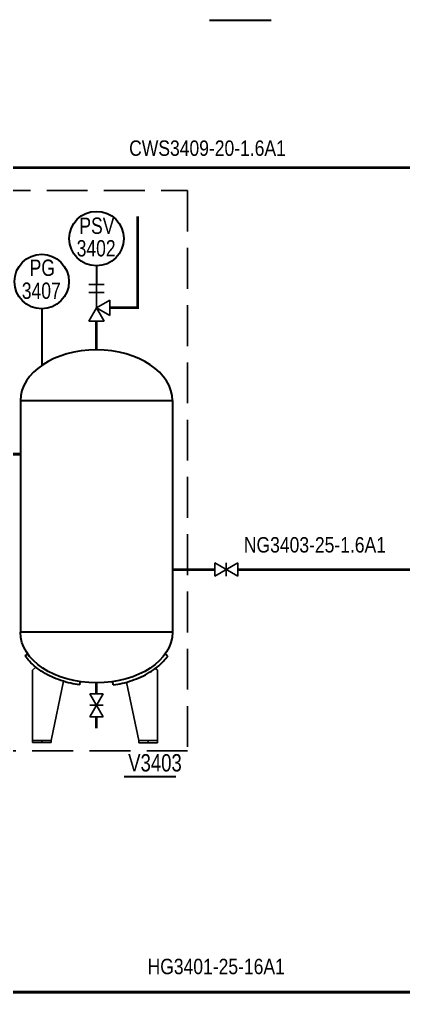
# Model space of a CAD drawing. Header units: millimetres. Extents: x 9671 to 25689, y -17516 to -2951.
# Drawn here: x 24523.6 to 24594.1, y -3393.8 to -3215.2 of the extents above; entities that cross this region are included whole.
import ezdxf
from ezdxf.enums import TextEntityAlignment as Align

# ---------------------------------------------------------------- set-up
doc = ezdxf.new("R2010")
doc.units = ezdxf.units.MM
doc.linetypes.add('CENTER', pattern=[50.8, 31.75, -6.35, 6.35, -6.35])
doc.linetypes.add('DASH', pattern=[0.35, 0.25, -0.1])
for name, color, linetype in [('PUB_TEXT', 7, 'Continuous'), ('sb', 2, 'Continuous'), ('图框', 4, 'Continuous')]:
    doc.layers.add(name, color=color, linetype=linetype)
doc.layers.add('放空气管', color=7, linetype='o_LINE', lineweight=30)
doc.layers.add('设备', color=4, linetype='Continuous', lineweight=30)
doc.styles.add('SEI', font='vcadtxt1.shx', dxfattribs={"width": 0.8, "bigfont": 'vcadhz.shx'})
doc.styles.add('XUE 100', font='vcadtxt1.shx', dxfattribs={"width": 0.85, "bigfont": 'vcadhz.shx'})
doc.styles.add('标准绘图汉字', font='VCADTXT1', dxfattribs={"width": 0.8, "bigfont": 'VCADHZ'})
doc.linetypes.add('o_LINE', pattern='A,0.5,-0.2,["o",Standard,S=0.1,R=0,X=-0.1,Y=-0.05],-0.2', length=0.9)

msp = doc.modelspace()

# ---------------------------------------------------------------- linework, layer by layer
for p, q in [((24526.61, -3333.89, -41.05), (24526.02, -3334.48, -41.05)), ((24548.56, -3334.14, -41.05), (24548.91, -3334.49, -41.05)), ((24526.02, -3347.75, -41.05), (24526.02, -3334.48, -41.05)), ((24548.91, -3347.77, -41.05), (24548.91, -3334.49, -41.05)), ((24531.69, -3336.51, -41.05), (24529.44, -3347.37, -41.05)), ((24543.27, -3336.66, -41.05), (24545.5, -3347.39, -41.05)), ((24529.44, -3347.37, -41.05), (24526.02, -3347.37, -41.05)), ((24529.44, -3347.75, -41.05), (24526.02, -3347.75, -41.05)), ((24529.44, -3347.37, -41.05), (24529.44, -3347.75, -41.05)), ((24548.91, -3347.39, -41.05), (24545.5, -3347.39, -41.05)), ((24545.5, -3347.39, -41.05), (24545.5, -3347.77, -41.05)), ((24548.91, -3347.77, -41.05), (24545.5, -3347.77, -41.05))]:
    msp.add_line(p, q)
at = {"color": 1, "linetype": 'CENTER'}
for p, q in [((24527.73, -3347.75, -41.05), (24527.73, -3347.37, -41.05)), ((24547.2, -3347.77, -41.05), (24547.2, -3347.39, -41.05))]:
    msp.add_line(p, q, dxfattribs=at)
at = {"layer": 'sb', "linetype": 'DASH', "ltscale": 30}
msp.add_lwpolyline([(24518.12, -3246.54), (24554.47, -3246.54), (24554.47, -3349.26), (24518.12, -3349.26)], close=True, dxfattribs=at)
at = {"layer": '图框', "color": 2}
for p, q in [((24537.74, -3262.37, -41.05), (24537.74, -3261.79, -41.05)), ((24537.74, -3262.37, -41.05), (24537.74, -3263.78, -41.05)), ((24537.74, -3263.78, -41.05), (24536.33, -3263.78, -41.05)), ((24536.33, -3263.78, -41.05), (24539.15, -3263.78, -41.05)), ((24539.15, -3263.78, -41.05), (24537.74, -3263.78, -41.05)), ((24537.74, -3263.78, -41.05), (24537.74, -3265.2, -41.05)), ((24537.74, -3265.2, -41.05), (24536.33, -3265.2, -41.05)), ((24536.33, -3265.2, -41.05), (24539.15, -3265.2, -41.05)), ((24539.15, -3265.2, -41.05), (24537.74, -3265.2, -41.05)), ((24537.74, -3265.2, -41.05), (24537.74, -3268.02, -41.05)), ((24536.33, -3270.46, -41.05), (24537.74, -3268.02, -41.05)), ((24537.74, -3268.02, -41.05), (24540.18, -3266.61, -41.05)), ((24540.18, -3269.43, -41.05), (24537.74, -3268.02, -41.05)), ((24537.74, -3268.02, -41.05), (24539.15, -3270.46, -41.05)), ((24540.18, -3266.61, -41.05), (24540.18, -3269.43, -41.05)), ((24539.15, -3270.46, -41.05), (24536.33, -3270.46, -41.05)), ((24537.74, -3270.46, -41.05), (24537.74, -3275.76, -41.05)), ((24559.44, -3317.26), (24559.44, -3314.79)), ((24559.44, -3314.79), (24563.67, -3317.26)), ((24563.67, -3314.79), (24559.44, -3317.26)), ((24561.56, -3317.26), (24561.56, -3314.79)), ((24563.67, -3314.79), (24563.67, -3317.26)), ((24538.97, -3338.78, -41.05), (24536.5, -3338.78, -41.05)), ((24536.5, -3338.78, -41.05), (24538.97, -3343.01, -41.05)), ((24536.5, -3343.01, -41.05), (24538.97, -3338.78, -41.05)), ((24538.97, -3340.89, -41.05), (24536.5, -3340.89, -41.05)), ((24536.5, -3343.01, -41.05), (24538.97, -3343.01, -41.05))]:
    msp.add_line(p, q, dxfattribs=at)
at = {"layer": '图框', "color": 7, "const_width": 0.353}
for points in [[(24558.45, -3215.34), (24569.83, -3215.34)], [(24542.81, -3354.01), (24552.36, -3354.01)]]:
    msp.add_lwpolyline(points, dxfattribs=at)
at = {"layer": '放空气管', "linetype": 'ByBlock', "ltscale": 200}
for p, q in [((24537.74, -3260.34, -41.05), (24537.74, -3263.78, -41.05)), ((24527.7, -3268.22, -41.05), (24527.7, -3278.6, -41.05)), ((24524.64, -3331.83, -41.05), (24525.13, -3331.48, -41.05)), ((24550.84, -3331.83, -41.05), (24550.34, -3331.48, -41.05)), ((24534.67, -3337.18, -41.05), (24534.75, -3336.58, -41.05)), ((24540.81, -3337.18, -41.05), (24540.72, -3336.58, -41.05))]:
    msp.add_line(p, q, dxfattribs=at)
at = {"layer": '放空气管', "linetype": 'ByBlock', "ltscale": 200, "const_width": 0.5}
for points in [[(24648.8, -3258.99), (24648.8, -3242.34), (24479.67, -3242.34)], [(24523.79, -3294.86), (24513.38, -3294.86)], [(24559.44, -3316.03), (24551.69, -3316.03)], [(24600.96, -3325.21), (24600.96, -3316.03), (24563.67, -3316.03)], [(24614.58, -3393.5), (24500.52, -3393.5)]]:
    msp.add_lwpolyline(points, dxfattribs=at)
at = {"layer": '放空气管', "linetype": 'ByBlock', "ltscale": 200, "const_width": 0.5, "elevation": -41.05}
msp.add_lwpolyline([(24540.18, -3268.02), (24545.29, -3268.02), (24545.29, -3251.28, 1), (24545.29, -3251.28, -1)], format="xyb", dxfattribs=at)
for points in [[(24537.74, -3275.76), (24537.74, -3270.46)], [(24537.74, -3336.8), (24537.74, -3338.78)], [(24537.74, -3343.01), (24537.74, -3345.11)]]:
    msp.add_lwpolyline(points, dxfattribs=at)
at = {"layer": '放空气管', "linetype": 'ByBlock', "ltscale": 200}
msp.add_circle((24537.74, -3255.34, -41.05), 5, dxfattribs=at)
at = {"layer": '放空气管', "color": 7, "linetype": 'ByBlock', "ltscale": 200}
msp.add_circle((24527.7, -3263.22, -41.05), 5, dxfattribs=at)
at = {"layer": '设备'}
for p, q in [((24523.79, -3285.05, -41.05), (24523.79, -3327.51, -41.05)), ((24523.79, -3285.05, -41.05), (24551.69, -3285.05, -41.05)), ((24551.69, -3285.05, -41.05), (24551.69, -3327.51, -41.05)), ((24551.69, -3327.51, -41.05), (24523.79, -3327.51, -41.05))]:
    msp.add_line(p, q, dxfattribs=at)
msp.add_ellipse((24537.74, -3285.05, -41.05), major_axis=(-13.95, 0), ratio=0.666223, start_param=3.141593, end_param=6.283185, dxfattribs=at)
at = {"layer": '设备', "extrusion": (0, 0, -1)}
msp.add_ellipse((24537.74, -3327.51, -41.05), major_axis=(-13.95, 0), ratio=0.666223, start_param=3.141593, end_param=6.283185, dxfattribs=at)
at = {"layer": '设备'}
for points in [[(24534.67, -3337.18, -41.05), (24534.11, -3337.1, -41.05), (24533.57, -3337, -41.05), (24532.42, -3336.73, -41.05), (24531.81, -3336.56, -41.05), (24530.64, -3336.16, -41.05), (24530.08, -3335.94, -41.05), (24528.99, -3335.44, -41.05), (24528.48, -3335.16, -41.05), (24527.5, -3334.56, -41.05), (24527.04, -3334.24, -41.05), (24526.19, -3333.56, -41.05), (24525.8, -3333.19, -41.05), (24525.15, -3332.5, -41.05), (24524.88, -3332.17, -41.05), (24524.64, -3331.83, -41.05)], [(24540.81, -3337.18, -41.05), (24541.36, -3337.1, -41.05), (24541.91, -3337, -41.05), (24543.06, -3336.73, -41.05), (24543.66, -3336.56, -41.05), (24544.84, -3336.16, -41.05), (24545.4, -3335.94, -41.05), (24546.48, -3335.44, -41.05), (24547, -3335.16, -41.05), (24547.98, -3334.56, -41.05), (24548.44, -3334.24, -41.05), (24549.29, -3333.56, -41.05), (24549.68, -3333.19, -41.05), (24550.33, -3332.5, -41.05), (24550.6, -3332.17, -41.05), (24550.84, -3331.83, -41.05)]]:
    msp.add_open_spline(points, degree=3, knots=[4.928086, 4.928086, 4.928086, 4.928086, 5.0460498, 5.0460498, 5.1825075, 5.1825075, 5.3189652, 5.3189652, 5.4554229, 5.4554229, 5.5918807, 5.5918807, 5.7283384, 5.7283384, 5.8408071, 5.8408071, 5.8408071, 5.8408071], dxfattribs=at)

# ---------------------------------------------------------------- texts
at = {"layer": 'PUB_TEXT', "color": 4, "style": 'SEI', "width": 0.8}
for s, p in [('PSV', (24537.82, -3252.98, -41.05)), ('3402', (24537.68, -3257.11, -41.05))]:
    msp.add_text(s, height=3, dxfattribs=at).set_placement(p, align=Align.MIDDLE)
at = {"layer": 'PUB_TEXT', "color": 7, "style": 'SEI', "width": 0.8}
for s, p in [('PG', (24527.8, -3260.68, -41.05)), ('3407', (24527.62, -3264.89, -41.05))]:
    msp.add_text(s, height=3, dxfattribs=at).set_placement(p, align=Align.MIDDLE)
at = {"layer": '图框', "color": 7, "insert": (24543.56, -3349.86), "char_height": 3.178, "width": 2851.3784, "attachment_point": 1, "style": '标准绘图汉字'}
msp.add_mtext('V3403', dxfattribs=at)
at = {"layer": '放空气管', "linetype": 'ByBlock', "ltscale": 200, "char_height": 2.8252, "width": 2851.3784, "attachment_point": 1, "style": 'XUE 100'}
for s, insert in [('CWS3409-20-1.6A1', (24543.74, -3237.34)), ('NG3403-25-1.6A1', (24564.78, -3310.07)), ('HG3401-25-16A1', (24547.12, -3387.38))]:
    msp.add_mtext(s, dxfattribs=dict(at, insert=insert))

doc.saveas('drawing.dxf')
